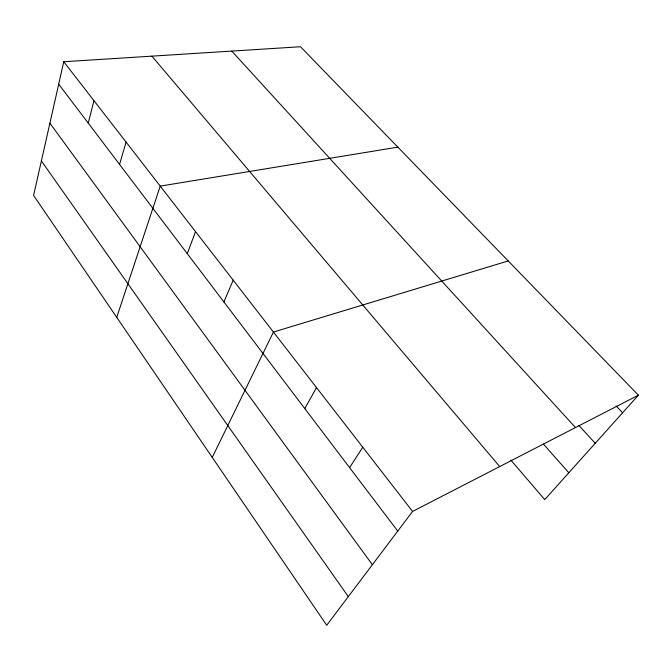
<?xml version="1.0" encoding="UTF-8"?>
<svg xmlns="http://www.w3.org/2000/svg" width="672" height="672" viewBox="0 0 672 672"><rect width="100%" height="100%" fill="white"/><g stroke="black" fill="none" stroke-linecap="round" stroke-linejoin="round"><path stroke-width="1.01" d="M63.756 61.74L33.6 195.443L326.718 625.262L412.574 511.434L638.4 395.17L300.485 46.738L63.756 61.74L412.574 511.434M88.234 123.102L93.979 100.699M119.566 164.413L126.076 142.078M116.743 317.36L160.23 186.11L397.866 147.151M187.27 253.646L195.544 231.638M223.894 301.93L233.192 280.174M212.243 457.405L273.42 332.044L508.217 260.938M304.777 408.551L316.512 387.593M349.591 467.62L362.779 447.233M638.4 395.17L544.732 499.607L510.821 460.051M616.123 405.947L622.608 412.776M578.936 425.51L595.232 443.293M231.781 51.089L575.492 427.552M543.43 444.074L568.806 472.76M151.906 56.154L499.716 466.57M58.691 84.168L397.748 531.098M49.896 123.161L372.38 564.724M41.387 160.927L348.314 596.635"/></g></svg>
